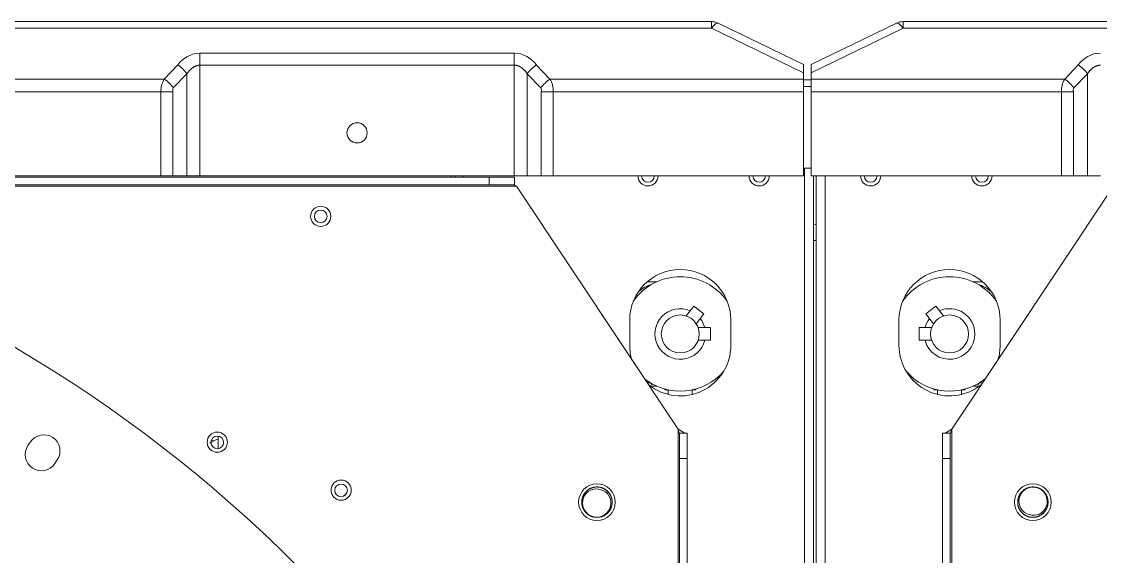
# Model space of a CAD drawing. Header units: millimetres. Extents: x 113490 to 142599, y -20467 to 115.
# Drawn here: x 133959.9 to 134386.7, y -9895.9 to -9684.5 of the extents above; entities that cross this region are included whole.
import ezdxf

# ---------------------------------------------------------------- set-up
doc = ezdxf.new("R2010")
doc.units = ezdxf.units.MM
doc.layers.add('DV3_0', color=7, linetype='Continuous')

msp = doc.modelspace()

# ---------------------------------------------------------------- linework, layer by layer
at = {"layer": 'DV3_0', "color": 7, "linetype": 'Continuous', "lineweight": 15}
for p, q in [((133117.62, -9684.49), (134232.86, -9684.49)), ((134235.48, -9685.09), (134269.24, -9701.49)), ((134272.24, -9701.49), (134306, -9685.09)), ((134308.62, -9684.49), (135338.24, -9684.49)), ((134269.24, -9701.49), (134269.24, -9704.81)), ((134272.24, -9704.81), (134272.24, -9701.49)), ((134269.24, -9707.21), (134269.24, -9704.81)), ((134269.24, -9707.21), (134269.24, -9712.24)), ((134269.24, -9707.49), (134272.24, -9707.49)), ((134272.24, -9707.21), (134272.24, -9704.81)), ((134272.24, -9712.24), (134272.24, -9707.21)), ((134269.24, -9745.49), (134269.24, -9712.24)), ((134272.24, -9745.49), (134272.24, -9712.24)), ((134269.24, -9742.49), (134272.24, -9742.49)), ((133211.58, -9745.99), (134144.9, -9745.99)), ((133930.26, -9745.49), (134015.02, -9745.49)), ((134019.79, -9745.49), (134015.02, -9745.49)), ((134019.79, -9745.49), (134025.31, -9745.49)), ((134030.48, -9745.49), (134025.31, -9745.49)), ((134154.8, -9745.49), (134030.48, -9745.49)), ((134129.84, -9745.49), (134129.84, -9745.99)), ((134144.9, -9748.99), (134144.9, -9745.99)), ((134144.9, -9745.99), (134154.9, -9745.99)), ((134159.96, -9745.49), (134154.8, -9745.49)), ((134154.9, -9745.99), (134154.9, -9748.99)), ((134159.96, -9745.49), (134165.49, -9745.49)), ((134170.26, -9745.49), (134165.49, -9745.49)), ((134170.26, -9745.49), (134269.24, -9745.49)), ((134371.22, -9745.49), (134272.24, -9745.49)), ((134273.24, -10374.49), (134273.24, -9745.49)), ((134274.24, -10374.49), (134274.24, -9745.49)), ((134375.99, -9745.49), (134371.22, -9745.49)), ((134375.99, -9745.49), (134381.51, -9745.49)), ((134386.68, -9745.49), (134381.51, -9745.49)), ((133211.58, -9748.99), (134144.9, -9748.99)), ((134154.9, -9748.99), (134144.9, -9748.99)), ((134154.9, -9748.99), (134154.9, -9749.17)), ((134219.64, -9845.59), (134155.64, -9749.59)), ((134391.84, -9749.59), (134327.84, -9845.59)), ((134273.24, -9764.59), (134274.24, -9764.68)), ((134274.24, -9770.98), (134273.24, -9770.98)), ((134211.18, -9787.36), (134207.4, -9787.36)), ((134340.08, -9787.36), (134336.3, -9787.36)), ((134225.86, -9796.98), (134222.84, -9800.87)), ((134225.86, -9796.98), (134229.81, -9800.04)), ((134317.67, -9800.04), (134321.62, -9796.98)), ((134324.64, -9800.87), (134321.62, -9796.98)), ((134200.48, -9802.49), (134200.48, -9812.49)), ((134226.79, -9803.93), (134229.81, -9800.04)), ((134240.48, -9812.49), (134240.48, -9802.49)), ((134307, -9812.49), (134307, -9802.49)), ((134317.67, -9800.04), (134320.69, -9803.93)), ((134347, -9802.49), (134347, -9812.49)), ((134232.48, -9805.49), (134227.55, -9805.49)), ((134232.48, -9805.49), (134232.48, -9810.49)), ((134315, -9810.49), (134315, -9805.49)), ((134319.92, -9805.49), (134315, -9805.49)), ((134227.55, -9810.49), (134232.48, -9810.49)), ((134315, -9810.49), (134319.92, -9810.49)), ((134207.62, -9827.56), (134208.19, -9826.99)), ((134208.18, -9826.98), (134209.18, -9827.98)), ((134209.18, -9827.98), (134209.43, -9827.74)), ((134338.05, -9827.74), (134338.3, -9827.98)), ((134339.3, -9826.98), (134338.3, -9827.98)), ((134339.29, -9826.99), (134339.86, -9827.56)), ((134208.66, -9828.62), (134211.18, -9828.62)), ((134214.32, -9829.77), (134214.32, -9830.12)), ((134215.75, -9830.12), (134214.32, -9830.12)), ((134215.72, -9830.12), (134215.72, -9831.92)), ((134226.64, -9830.12), (134225.21, -9830.12)), ((134225.24, -9831.92), (134225.24, -9830.12)), ((134226.64, -9830.12), (134226.64, -9829.77)), ((134320.84, -9829.77), (134320.84, -9830.12)), ((134320.84, -9830.12), (134322.26, -9830.12)), ((134322.24, -9830.12), (134322.24, -9831.92)), ((134331.73, -9830.12), (134333.16, -9830.12)), ((134331.76, -9831.92), (134331.76, -9830.12)), ((134333.16, -9830.12), (134333.16, -9829.77)), ((134336.3, -9828.62), (134338.82, -9828.62)), ((134037.63, -9848.41), (134037.63, -9853.37)), ((134220.06, -9847.26), (134219.64, -9845.59)), ((134220.06, -9847.26), (134220.24, -9847.26)), ((134220.24, -9857.26), (134220.24, -9847.26)), ((134220.24, -9847.26), (134223.24, -9847.26)), ((134223.24, -9847.26), (134223.24, -9857.26)), ((134324.24, -9847.26), (134327.24, -9847.26)), ((134324.24, -9857.26), (134324.24, -9847.26)), ((134327.24, -9847.26), (134327.41, -9847.26)), ((134327.24, -9847.26), (134327.24, -9857.26)), ((134327.84, -9845.59), (134327.41, -9847.26)), ((133963.4, -9850.7), (133962.45, -9852.11)), ((133973.09, -9859.23), (133974.04, -9857.81)), ((134220.24, -9857.26), (134220.24, -11851.51)), ((134223.24, -9857.26), (134220.24, -9857.26)), ((134223.24, -9857.26), (134223.24, -11851.51)), ((134327.24, -9857.26), (134324.24, -9857.26)), ((134324.24, -11847.85), (134324.24, -9857.26)), ((134327.24, -11847.85), (134327.24, -9857.26))]:
    msp.add_line(p, q, dxfattribs=at)
at = {"layer": 'DV3_0', "color": 7, "linetype": 'Continuous', "lineweight": 20}
for p, q in [((133117.62, -9687.14), (134232.86, -9687.14)), ((134232.86, -9684.49), (134232.86, -9687.14)), ((134232.86, -9687.14), (134269.24, -9704.81)), ((134272.24, -9704.81), (134308.62, -9687.14)), ((134308.62, -9687.14), (134308.62, -9684.49)), ((134308.62, -9687.14), (135338.24, -9687.14)), ((134030.48, -9696.95), (134154.8, -9696.95)), ((134030.48, -9696.95), (134030.48, -9701.73)), ((134154.8, -9696.95), (134154.8, -9701.73)), ((134016.35, -9707.21), (134021.73, -9701.62)), ((134030.48, -9701.73), (134154.8, -9701.73)), ((134030.48, -9745.49), (134030.48, -9701.73)), ((134154.8, -9745.49), (134154.8, -9701.73)), ((134163.54, -9701.62), (134168.93, -9707.21)), ((134377.93, -9701.62), (134372.55, -9707.21)), ((134016.35, -9707.21), (133928.93, -9707.21)), ((134019.93, -9710.7), (134025.31, -9705.11)), ((134025.31, -9745.49), (134025.31, -9705.11)), ((134159.96, -9705.11), (134165.35, -9710.7)), ((134159.96, -9745.49), (134159.96, -9705.11)), ((134269.24, -9707.21), (134168.93, -9707.21)), ((134372.55, -9707.21), (134272.24, -9707.21)), ((134381.51, -9705.11), (134376.13, -9710.7)), ((134381.51, -9705.11), (134381.51, -9745.49)), ((134015.02, -9712.24), (133930.26, -9712.24)), ((134015.02, -9745.49), (134015.02, -9712.24)), ((134015.02, -9712.24), (134019.79, -9712.24)), ((134019.79, -9745.49), (134019.79, -9712.24)), ((134170.26, -9712.24), (134165.49, -9712.24)), ((134165.49, -9712.24), (134165.49, -9745.49)), ((134269.24, -9712.24), (134170.26, -9712.24)), ((134170.26, -9712.24), (134170.26, -9745.49)), ((134269.24, -9710.09), (134272.24, -9710.09)), ((134371.22, -9712.24), (134272.24, -9712.24)), ((134371.22, -9712.24), (134371.22, -9745.49)), ((134375.99, -9712.24), (134371.22, -9712.24)), ((134375.99, -9712.24), (134375.99, -9745.49)), ((134269.64, -10374.49), (134269.64, -9742.49)), ((134131.31, -9745.99), (134131.31, -9745.49)), ((134134.63, -9745.99), (134134.63, -9745.49)), ((134277.84, -10374.49), (134277.84, -9745.49)), ((133200.84, -9749.59), (134155.64, -9749.59)), ((134219.64, -9845.59), (134219.64, -11865.47)), ((134327.84, -11862.07), (134327.84, -9845.59))]:
    msp.add_line(p, q, dxfattribs=at)
at = {"layer": 'DV3_0', "color": 7, "linetype": 'Continuous', "lineweight": 15}
for centre, radius in [((134092.64, -9728.49), 4), ((134078.24, -9761.49), 4), ((134078.25, -9761.49), 2.5), ((134220.48, -9807.99), 7.5), ((134327, -9807.99), 7.5), ((134037.34, -9850.79), 4), ((134037.34, -9850.89), 2.5), ((134086.32, -9869.74), 4), ((134086.32, -9869.84), 2.5), ((134187.52, -9874.49), 7.25), ((134359.95, -9874.49), 7.25)]:
    msp.add_circle(centre, radius, dxfattribs=at)
for centre, radius, start, end in [((134232.86, -9690.49), 6, 64.0935, 90), ((134308.62, -9690.49), 6, 90, 115.9065), ((134207.69, -9745.49), 4, 180, 0), ((134207.69, -9745.49), 2.5, 180, 0), ((134251.69, -9745.49), 4, 180, 0), ((134251.69, -9745.49), 2.5, 180, 0), ((134295.79, -9745.49), 4, 180, 0), ((134295.79, -9745.49), 2.5, 180, 0), ((134339.79, -9745.49), 4, 180, 0), ((134339.79, -9745.49), 2.5, 180, 0), ((134152.36, -9754.47), 5.88, 56.0756, 64.4173), ((133678.24, -10288.99), 551.5, 15.4775, 74.5225), ((134869.24, -10288.99), 551.5, 105.4775, 164.5225), ((134220.48, -9802.49), 20, 0, 180), ((134220.48, -9807.99), 22.63, 34.9105, 145.1427), ((134327, -9802.49), 20, 0, 180), ((134327, -9807.99), 22.63, 34.8782, 145.1104), ((134220.48, -9807.99), 10, 66.6866, 345.5225), ((134327, -9807.99), 10, 0, 113.3134), ((134220.48, -9807.99), 10, 14.4775, 37.7316), ((134327, -9807.99), 10, 142.2684, 165.5225), ((134327, -9807.99), 10, 194.4775, 0), ((133678.24, -10288.99), 477.5, 46.9802, 133.0198), ((134220.48, -9812.49), 20, 180, 197.1139), ((134220.48, -9812.49), 20, 231.3142, 0), ((134327, -9812.49), 20, 180, 308.6858), ((134327, -9812.49), 20, 343.934, 0), ((134220.48, -9807.99), 22.63, 231.3833, 319.4328), ((134327, -9807.99), 22.63, 220.5417, 308.6028), ((133678.24, -10288.99), 456, 45.9967, 135.345), ((133678.24, -10288.99), 453.5, 45.9921, 90), ((133968.72, -9854.26), 6.4, 326.25, 146.25), ((134209.92, -9863.19), 20.1, 52.3918, 61.0769), ((134337.56, -9863.19), 20.1, 118.9231, 127.6082), ((133967.77, -9855.67), 6.4, 146.25, 326.25), ((133678.24, -10288.99), 457, 46.1533, 71.5308), ((134359.95, -9874.49), 6, 64.8963, 82.5227), ((134187.52, -9874.49), 6, 244.8963, 262.5227)]:
    msp.add_arc(centre, radius, start, end, dxfattribs=at)
at = {"layer": 'DV3_0', "color": 7, "linetype": 'Continuous', "lineweight": 20}
for centre, radius, start, end in [((134030.73, -9707.93), 10.99, 91.315, 144.9259), ((134154.55, -9707.93), 10.99, 35.0742, 88.685), ((134386.93, -9707.93), 10.99, 91.315, 144.9259), ((134024.35, -9712.01), 9.33, 149.0311, 181.4263), ((134160.93, -9712.01), 9.33, 358.5734, 30.9691), ((134380.55, -9712.01), 9.33, 149.0304, 181.427), ((134021.58, -9711.63), 1.89, 150.7558, 198.9991), ((134163.7, -9711.63), 1.89, 341.0011, 29.2441), ((134377.78, -9711.63), 1.89, 150.7542, 199.0007), ((133678.24, -10288.99), 461.75, 46.1456, 74.9574)]:
    msp.add_arc(centre, radius, start, end, dxfattribs=at)
for centre, major_axis, ratio, start_param, end_param in [((134232.86, -9690.49), (-2.62, -5.4), 0.282676, 3.141593, 4.185324), ((134308.62, -9690.49), (2.62, -5.4), 0.282676, 2.097861, 3.141593), ((134215.04, -9807.99), (0, 20.63), 0.922201, 0.30733, 0.621493), ((134332.44, -9807.99), (0, 20.63), 0.922201, 5.661968, 5.975856), ((134215.04, -9807.99), (0, 20.63), 0.922201, 2.763806, 2.796406), ((134332.44, -9807.99), (0, 20.63), 0.922201, 3.486779, 3.519379)]:
    msp.add_ellipse(centre, major_axis=major_axis, ratio=ratio, start_param=start_param, end_param=end_param, dxfattribs=at)
at = {"layer": 'DV3_0', "color": 7, "linetype": 'Continuous', "lineweight": 15}
for centre, major_axis, ratio, start_param, end_param in [((134021.73, -9705.11), (-4.49, 4.33), 0.436952, 4.286545, 5.110795), ((134163.54, -9705.11), (4.49, 4.33), 0.436952, 1.172391, 1.99664), ((134377.93, -9705.11), (4.49, -4.33), 0.436952, 1.144952, 1.969202), ((134016.35, -9710.7), (-4.49, 4.33), 0.436952, 4.286545, 5.110795), ((134168.93, -9710.7), (4.49, 4.33), 0.436952, 1.172391, 1.99664), ((134372.55, -9710.7), (4.49, -4.33), 0.436952, 1.144952, 1.969202), ((134088.09, -9874.99), (0, -3.5), 0.386711, 3.073909, 3.755425)]:
    msp.add_ellipse(centre, major_axis=major_axis, ratio=ratio, start_param=start_param, end_param=end_param, dxfattribs=at)
at = {"layer": 'DV3_0', "color": 7, "linetype": 'Continuous', "lineweight": 20}
for points, knots in [([(134025.31, -9705.11), (134025.38, -9705.01), (134025.51, -9704.83), (134025.71, -9704.57), (134025.91, -9704.33), (134026.11, -9704.1), (134026.3, -9703.89), (134026.49, -9703.7), (134026.68, -9703.51), (134026.86, -9703.34), (134027.04, -9703.18), (134027.22, -9703.03), (134027.39, -9702.89), (134027.56, -9702.77), (134027.73, -9702.65), (134027.9, -9702.54), (134028.06, -9702.44), (134028.22, -9702.35), (134028.38, -9702.26), (134028.54, -9702.18), (134028.7, -9702.11), (134028.85, -9702.05), (134029, -9701.99), (134029.15, -9701.94), (134029.3, -9701.89), (134029.45, -9701.85), (134029.6, -9701.82), (134029.75, -9701.79), (134029.9, -9701.77), (134030.04, -9701.75), (134030.19, -9701.74), (134030.33, -9701.73), (134030.43, -9701.73), (134030.48, -9701.73)], [0, 0, 0, 0, 0.049763, 0.097515, 0.143361, 0.187404, 0.22975, 0.270499, 0.309752, 0.347603, 0.384146, 0.419469, 0.453658, 0.486792, 0.51895, 0.550205, 0.580625, 0.610279, 0.639228, 0.667533, 0.695251, 0.722437, 0.749143, 0.775418, 0.801312, 0.826872, 0.852141, 0.877163, 0.901984, 0.926638, 0.951182, 0.975637, 1, 1, 1, 1]), ([(134154.8, -9701.73), (134154.85, -9701.73), (134154.95, -9701.73), (134155.09, -9701.74), (134155.24, -9701.75), (134155.38, -9701.77), (134155.53, -9701.79), (134155.68, -9701.82), (134155.83, -9701.85), (134155.97, -9701.89), (134156.12, -9701.94), (134156.28, -9701.99), (134156.43, -9702.05), (134156.58, -9702.11), (134156.74, -9702.18), (134156.9, -9702.26), (134157.06, -9702.35), (134157.22, -9702.44), (134157.38, -9702.54), (134157.55, -9702.65), (134157.72, -9702.77), (134157.89, -9702.89), (134158.06, -9703.03), (134158.24, -9703.18), (134158.42, -9703.34), (134158.6, -9703.51), (134158.79, -9703.7), (134158.98, -9703.89), (134159.17, -9704.1), (134159.37, -9704.33), (134159.56, -9704.57), (134159.76, -9704.83), (134159.9, -9705.01), (134159.96, -9705.11)], [0, 0, 0, 0, 0.024411, 0.048865, 0.073398, 0.098052, 0.122868, 0.147887, 0.173153, 0.198708, 0.224599, 0.250871, 0.277573, 0.304754, 0.332468, 0.360769, 0.389714, 0.419362, 0.449778, 0.481027, 0.51318, 0.546308, 0.58049, 0.615807, 0.652342, 0.690186, 0.729429, 0.77017, 0.812504, 0.856543, 0.902362, 0.950108, 1, 1, 1, 1]), ([(134386.68, -9701.73), (134386.63, -9701.73), (134386.53, -9701.73), (134386.39, -9701.74), (134386.24, -9701.75), (134386.09, -9701.77), (134385.95, -9701.79), (134385.8, -9701.82), (134385.65, -9701.85), (134385.5, -9701.89), (134385.35, -9701.94), (134385.2, -9701.99), (134385.05, -9702.05), (134384.9, -9702.11), (134384.74, -9702.18), (134384.58, -9702.26), (134384.42, -9702.35), (134384.26, -9702.44), (134384.1, -9702.54), (134383.93, -9702.65), (134383.76, -9702.77), (134383.59, -9702.89), (134383.42, -9703.03), (134383.24, -9703.18), (134383.06, -9703.34), (134382.88, -9703.51), (134382.69, -9703.7), (134382.5, -9703.89), (134382.31, -9704.1), (134382.11, -9704.33), (134381.91, -9704.57), (134381.71, -9704.83), (134381.58, -9705.01), (134381.51, -9705.11)], [0, 0, 0, 0, 0.024413, 0.048868, 0.073403, 0.098058, 0.122876, 0.147897, 0.173164, 0.198721, 0.224613, 0.250887, 0.277591, 0.304774, 0.33249, 0.360793, 0.38974, 0.419391, 0.449809, 0.481061, 0.513216, 0.546348, 0.580533, 0.615853, 0.652392, 0.69024, 0.729488, 0.770232, 0.812573, 0.856611, 0.902453, 0.950186, 1, 1, 1, 1])]:
    msp.add_open_spline(points, degree=3, knots=knots, dxfattribs=at)
at = {"layer": 'DV3_0', "color": 7, "linetype": 'Continuous', "lineweight": 15}
for points in [[(134037.62, -9849.6), (134036.44, -9849.94), (134035.34, -9850.5), (134034.34, -9851.23)], [(134036.09, -9850.28), (134035.76, -9850.12), (134035.42, -9849.97), (134035.08, -9849.84)]]:
    msp.add_open_spline(points, degree=3, dxfattribs=at)
for points in [[(134181.98, -9876.79), (134183.31, -9879.99), (134186.74, -9880.44), (134190.18, -9880.89), (134192.28, -9878.14), (134194.39, -9875.39), (134193.06, -9872.19), (134191.74, -9868.99), (134188.3, -9868.54), (134184.87, -9868.09), (134182.76, -9870.84), (134180.65, -9873.59), (134181.98, -9876.79), (134183.31, -9879.99), (134186.74, -9880.44), (134190.18, -9880.89), (134192.28, -9878.14), (134194.39, -9875.39), (134193.06, -9872.19), (134191.74, -9868.99), (134188.3, -9868.54), (134184.87, -9868.09), (134182.76, -9870.84), (134180.65, -9873.59), (134181.98, -9876.79), (134182.87, -9878.94), (134184.98, -9879.92)], [(134365.5, -9872.19), (134364.17, -9868.99), (134360.73, -9868.54), (134357.3, -9868.09), (134355.19, -9870.84), (134353.08, -9873.59), (134354.41, -9876.79), (134355.74, -9879.99), (134359.17, -9880.44), (134362.61, -9880.89), (134364.72, -9878.14), (134366.82, -9875.39), (134365.5, -9872.19), (134364.17, -9868.99), (134360.73, -9868.54), (134357.3, -9868.09), (134355.19, -9870.84), (134353.08, -9873.59), (134354.41, -9876.79), (134355.74, -9879.99), (134359.17, -9880.44), (134362.61, -9880.89), (134364.72, -9878.14), (134366.82, -9875.39), (134365.5, -9872.19), (134364.61, -9870.04), (134362.5, -9869.06)]]:
    msp.add_rational_spline(points, [1, 0.866025403784, 1, 0.866025403784, 1, 0.866025403784, 1, 0.866025403784, 1, 0.866025403784, 1, 0.866025403784, 1, 0.866025403784, 1, 0.866025403784, 1, 0.866025403784, 1, 0.866025403784, 1, 0.866025403784, 1, 0.866025403784, 1, 0.90591222949, 0.943976505854], degree=2, knots=[0.94372108, 0.94372108, 0.94372108, 0.9481517, 0.9481517, 0.95258231, 0.95258231, 0.95701293, 0.95701293, 0.96144354, 0.96144354, 0.96587416, 0.96587416, 0.97030477, 0.97030477, 0.97473539, 0.97473539, 0.979166, 0.979166, 0.98359662, 0.98359662, 0.98802723, 0.98802723, 0.99245785, 0.99245785, 0.99688846, 0.99688846, 1, 1, 1], dxfattribs=at)
for points in [[(134184.98, -9879.92), (134183.74, -9879.27), (134182.77, -9878.18), (134181.73, -9875.59), (134181.71, -9874.12), (134182.69, -9871.52), (134183.68, -9870.4), (134186.17, -9869.2), (134187.66, -9869.1), (134188.99, -9869.57)], [(134188.99, -9869.57), (134190.35, -9869.89), (134191.54, -9870.78), (134192.97, -9873.14), (134193.2, -9874.61), (134192.62, -9877.31), (134191.8, -9878.54), (134189.55, -9880.17), (134188.13, -9880.56), (134186.74, -9880.44)], [(134358.49, -9879.41), (134357.13, -9879.09), (134355.93, -9878.21), (134354.51, -9875.84), (134354.27, -9874.37), (134354.86, -9871.67), (134355.68, -9870.44), (134357.93, -9868.81), (134359.34, -9868.42), (134360.73, -9868.54)], [(134362.5, -9869.06), (134363.74, -9869.71), (134364.71, -9870.8), (134365.75, -9873.39), (134365.76, -9874.86), (134364.79, -9877.47), (134363.8, -9878.58), (134361.31, -9879.78), (134359.81, -9879.89), (134358.49, -9879.41)]]:
    msp.add_open_spline(points, degree=3, knots=[0, 0, 0, 0, 0.25, 0.25, 0.5, 0.5, 0.75, 0.75, 1, 1, 1, 1], dxfattribs=at)

doc.saveas('drawing.dxf')
